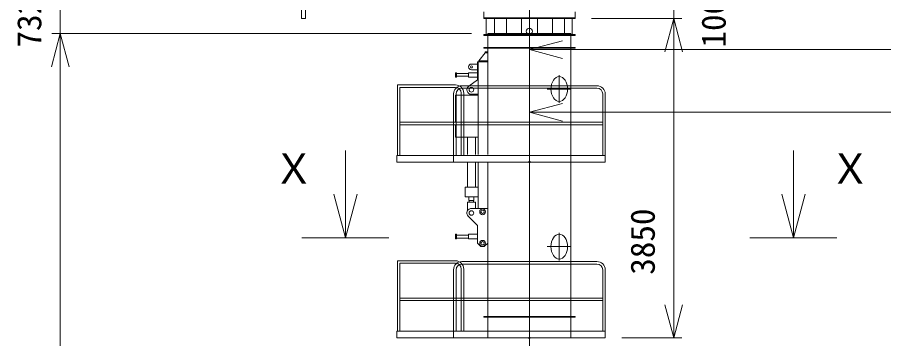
# Model space of a CAD drawing. Units: millimetres, scale not verified. Extents: x -17622 to 17358, y -25032 to 27188.
# Drawn here: x -17622 to -7171, y 6367 to 10241 of the extents above; entities that cross this region are included whole.
import ezdxf
from ezdxf.enums import TextEntityAlignment as Align

# ---------------------------------------------------------------- set-up
doc = ezdxf.new("R2010")
doc.units = ezdxf.units.MM
doc.header["$LTSCALE"] = 60
doc.linetypes.add('CHAIN2', pattern=[12, 9, -1, 1, -1])
for name, color, linetype, lineweight in [('0-0_0', 7, 'Continuous', 18), ('0-3_05 寸法', 7, 'Continuous', 18), ('0-4_10 当社外形線', 3, 'Continuous', 18), ('0-5_12 当社中心線', 3, 'CHAIN2', 18), ('0-7_20 躯体・土木、外形線', 1, 'Continuous', 18)]:
    doc.layers.add(name, color=color, linetype=linetype, lineweight=lineweight)
doc.styles.add('ＭＳ ゴシック', font='')
doc.styles.get('ＭＳ ゴシック').set_extended_font_data('MS Gothic')

msp = doc.modelspace()

# ---------------------------------------------------------------- linework, layer by layer
at = {"layer": '0-0_0'}
for p, q in [((-13663.46, 7584.16), (-13663.46, 8634.16)), ((-8259.95, 7584.16), (-8259.95, 8634.16)), ((-13804.13, 8109.16), (-13663.46, 7584.16)), ((-13522.78, 8109.16), (-13663.46, 7584.16)), ((-8400.62, 8109.16), (-8259.95, 7584.16)), ((-8119.28, 8109.16), (-8259.95, 7584.16)), ((-13138.46, 7584.16), (-14188.46, 7584.16)), ((-7734.95, 7584.16), (-8784.95, 7584.16))]:
    msp.add_line(p, q, dxfattribs=at)
at = {"layer": '0-3_05 寸法'}
for p, q in [((-17104.05, 10776.63), (-17104.05, 10044.63)), ((-9703.63, 10326.63), (-9703.63, 9926.63)), ((-9703.63, 10326.63), (-9703.63, 10226.63)), ((-10694.18, 10226.63), (-9603.63, 10226.63)), ((-10694.18, 10226.63), (-9603.63, 10226.63)), ((-9703.63, 10226.63), (-9703.63, 9826.63)), ((-9703.63, 10226.63), (-9703.63, 9826.63)), ((-12144.19, 10044.63), (-17204.05, 10044.63)), ((-12144.19, 10044.63), (-17204.05, 10044.63)), ((-17104.05, 10044.63), (-17104.05, 9644.63)), ((-17104.05, 10044.63), (-17104.05, 9644.63)), ((-11444.19, 9851.71), (-11044.19, 9851.71)), ((-11444.19, 9844.63), (-11444.19, 9751.71)), ((-11444.18, 9844.63), (-11444.18, 8996.66)), ((-11044.19, 9851.71), (8155.96, 9851.71)), ((-9703.63, 9826.63), (-9703.63, 9426.63)), ((-9703.63, 9826.63), (-9703.63, 6776.63)), ((-17104.05, 9644.63), (-17104.05, 9244.63)), ((-17104.05, 9644.63), (-17104.05, -7195.38)), ((-11444.18, 9096.66), (-11044.18, 9096.66)), ((10155.62, 9096.66), (-11044.18, 9096.66)), ((-9703.63, 6376.63), (-9703.63, 6776.63)), ((-10329.19, 6376.63), (-9603.63, 6376.63))]:
    msp.add_line(p, q, dxfattribs=at)
for points in [[(-9810.81, 9826.63), (-9703.63, 10226.63), (-9596.45, 9826.63)], [(-9810.81, 9826.63), (-9703.63, 10226.63), (-9596.45, 9826.63)], [(-17211.23, 9644.63), (-17104.05, 10044.63), (-16996.87, 9644.63)], [(-17211.23, 9644.63), (-17104.05, 10044.63), (-16996.87, 9644.63)], [(-11044.19, 9744.53), (-11444.19, 9851.71), (-11044.19, 9958.89)], [(-11044.18, 8989.48), (-11444.18, 9096.66), (-11044.18, 9203.84)], [(-9596.45, 6776.63), (-9703.63, 6376.63), (-9810.81, 6776.63)]]:
    msp.add_lwpolyline(points, dxfattribs=at)
at = {"layer": '0-4_10 当社外形線'}
for p, q in [((-14194.18, 10566.63), (-14194.18, 10226.63)), ((-14144.18, 10532.34), (-14144.18, 10226.63)), ((-11994.18, 10306.13), (-11994.18, 10226.63)), ((-10894.18, 10306.13), (-10894.18, 10226.63)), ((-14194.18, 10226.63), (-14144.18, 10226.63)), ((-11994.18, 10234.62), (-10894.18, 10234.62)), ((-11994.18, 10226.63), (-10894.18, 10226.63)), ((-11964.21, 10034.62), (-11964.21, 10226.63)), ((-11865.51, 10034.62), (-11865.51, 10226.63)), ((-11719.18, 10034.62), (-11719.18, 10226.63)), ((-11540.29, 10034.62), (-11540.29, 10226.63)), ((-11348.09, 10034.62), (-11348.09, 10226.63)), ((-11167.48, 10034.62), (-11167.48, 10226.63)), ((-11020.26, 10034.62), (-11020.26, 10226.63)), ((-10927.35, 10034.62), (-10927.35, 10226.63)), ((-11994.18, 10034.62), (-11994.18, 10022.62)), ((-11944.19, 10044.63), (-11944.19, 9878.54)), ((-11944.19, 10044.63), (-10944.19, 10044.63)), ((-10944.19, 10044.63), (-10944.19, 9876.68)), ((-11994.18, 10022.62), (-10894.18, 10022.62)), ((-11994.18, 9876.62), (-11994.18, 9867.63)), ((-11994.18, 9867.63), (-10894.18, 9867.63)), ((-11979.18, 9824.62), (-11944.19, 9824.62)), ((-11944.19, 9865.95), (-11944.19, 8585.2)), ((-10944.19, 9867.52), (-10944.19, 6376.63)), ((-12054.18, 9717.63), (-11979.18, 9812.62)), ((-12144.19, 9677.62), (-12069.18, 9677.62)), ((-12069.18, 9702.62), (-11944.19, 9702.62)), ((-12064.18, 9702.62), (-12064.18, 8585.2)), ((-12325.18, 9573.14), (-12334.18, 9573.14)), ((-12334.18, 9546.64), (-12334.18, 9573.14)), ((-12334.18, 9546.64), (-12334.18, 9520.13)), ((-12325.18, 9520.13), (-12334.18, 9520.13)), ((-12325.18, 9546.64), (-12325.18, 9573.14)), ((-12325.18, 9546.64), (-12325.18, 9520.13)), ((-12324.56, 9563.15), (-12179.18, 9563.15)), ((-12324.56, 9530.12), (-12179.18, 9530.12)), ((-12069.18, 9573.14), (-12179.18, 9573.14)), ((-12179.18, 9546.64), (-12179.18, 9573.14)), ((-12179.18, 9546.64), (-12179.18, 9520.13)), ((-12069.18, 9520.13), (-12179.18, 9520.13)), ((-12144.19, 9607.62), (-12069.18, 9607.62)), ((-13037.14, 9426.62), (-12337.14, 9426.62)), ((-13037.14, 8577.91), (-13037.14, 9426.62)), ((-12259.18, 9416.63), (-10629.18, 9416.63)), ((-13007.13, 9396.64), (-12337.14, 9396.64)), ((-13007.13, 8580.53), (-13007.13, 9396.64)), ((-12359.18, 9316.63), (-12359.18, 8496.63)), ((-12334.18, 9302.63), (-12064.18, 9302.63)), ((-12334.18, 9302.63), (-12334.18, 8976.62)), ((-12329.18, 9316.63), (-12329.18, 8576.63)), ((-12267.14, 8577.91), (-12267.14, 9326.64)), ((-12259.18, 9386.63), (-10629.18, 9386.63)), ((-12237.14, 8577.91), (-12237.14, 9326.62)), ((-12144.19, 9312.63), (-12064.18, 9312.63)), ((-10559.18, 9316.63), (-10559.18, 8576.63)), ((-10529.18, 9316.63), (-10529.18, 8496.63)), ((-13007.13, 8976.62), (-12267.14, 8976.62)), ((-13007.13, 8946.64), (-12267.14, 8946.64)), ((-12334.18, 8946.64), (-12334.18, 8797.63)), ((-12329.18, 8976.63), (-10559.18, 8976.63)), ((-12329.18, 8946.63), (-10559.18, 8946.63)), ((-12334.18, 8797.63), (-12064.18, 8797.63)), ((-12191.69, 8797.63), (-12191.69, 8585.2)), ((-12096.69, 8797.63), (-12096.69, 8585.2)), ((-13044.19, 8576.63), (-11444.18, 8576.63)), ((-13044.19, 8576.63), (-13044.19, 8496.63)), ((-12359.18, 8576.63), (-10529.18, 8576.63)), ((-11444.18, 8576.63), (-11444.18, 8496.63)), ((-13044.19, 8496.63), (-11444.18, 8496.63)), ((-12359.18, 8496.63), (-10529.18, 8496.63)), ((-12191.69, 8496.63), (-12191.69, 8191.62)), ((-12096.69, 8496.63), (-12096.69, 8191.62)), ((-12064.18, 8496.63), (-12064.18, 7936.63)), ((-11944.19, 8496.63), (-11944.19, 6376.63)), ((-12219.18, 8191.62), (-12219.18, 8076.62)), ((-12219.18, 8191.62), (-12064.18, 8191.62)), ((-12219.18, 8076.62), (-12064.18, 8076.62)), ((-12114.19, 8076.62), (-12114.19, 8031.62)), ((-12191.69, 8011.63), (-12191.69, 7909.35)), ((-12169.19, 8031.62), (-12169.19, 8011.63)), ((-12119.19, 8031.62), (-12119.19, 8011.63)), ((-12069.18, 7731.62), (-12182.62, 7842.28)), ((-12144.19, 7936.63), (-11944.19, 7936.63)), ((-12069.18, 7731.62), (-12069.18, 7516.62)), ((-12334.18, 7625.13), (-12334.18, 7570.13)), ((-12325.18, 7625.13), (-12334.18, 7625.13)), ((-12325.18, 7570.13), (-12334.18, 7570.13)), ((-12325.18, 7625.13), (-12325.18, 7570.13)), ((-12324.56, 7615.12), (-12179.18, 7615.12)), ((-12324.56, 7580.13), (-12179.18, 7580.13)), ((-12179.18, 7625.13), (-12179.18, 7570.13)), ((-12069.18, 7625.13), (-12179.18, 7625.13)), ((-12069.18, 7570.13), (-12179.18, 7570.13)), ((-12029.18, 7476.62), (-12069.18, 7516.62)), ((-12029.18, 7476.62), (-11989.18, 7476.62)), ((-11989.18, 7476.62), (-11944.19, 7516.62)), ((-13037.14, 7306.62), (-12337.14, 7306.62)), ((-13037.14, 6457.91), (-13037.14, 7306.62)), ((-13007.13, 7276.63), (-12337.14, 7276.63)), ((-13007.13, 6460.52), (-13007.13, 7276.63)), ((-12259.19, 7296.63), (-10629.19, 7296.63)), ((-12259.19, 7266.63), (-10629.19, 7266.63)), ((-12359.19, 7196.63), (-12359.19, 6376.63)), ((-12329.19, 7196.63), (-12329.19, 6456.63)), ((-12267.14, 6457.91), (-12267.14, 7206.63)), ((-12237.14, 6457.91), (-12237.14, 7206.62)), ((-10559.19, 7196.63), (-10559.19, 6456.63)), ((-10529.19, 7196.63), (-10529.19, 6376.63)), ((-13007.13, 6856.62), (-12267.14, 6856.62)), ((-13007.13, 6826.63), (-12267.14, 6826.63)), ((-12329.19, 6856.63), (-10559.19, 6856.63)), ((-12329.19, 6826.63), (-10559.19, 6826.63)), ((-11994.18, 6635.62), (-11994.18, 6626.63)), ((-11994.18, 6626.63), (-10894.18, 6626.63)), ((-13044.19, 6456.63), (-11444.18, 6456.63)), ((-13044.19, 6456.63), (-13044.19, 6376.63)), ((-13044.19, 6376.63), (-11444.18, 6376.63)), ((-12359.19, 6456.63), (-10529.19, 6456.63)), ((-12359.19, 6376.63), (-10529.19, 6376.63)), ((-11944.19, 6376.63), (-10944.19, 6376.63)), ((-11463.81, 6376.63), (-11424.57, 6376.63)), ((-11444.19, 6357.01), (-11444.19, 6396.25)), ((-11444.18, 6456.63), (-11444.18, 6376.63))]:
    msp.add_line(p, q, dxfattribs=at)
for points in [[(-11994.18, 10034.62), (-10894.18, 10034.62), (-10894.18, 10022.62)], [(-11994.18, 9876.62), (-10894.18, 9876.62), (-10894.18, 9867.63)], [(-11979.18, 9824.62), (-11979.18, 9812.62), (-11944.19, 9812.62)], [(-12069.18, 9702.62), (-12069.18, 9546.64), (-12069.18, 9487.63), (-12175.83, 9412.61)], [(-12054.18, 9702.62), (-12054.18, 9717.63), (-11944.19, 9717.63)], [(-12174.18, 8076.62), (-12174.18, 8031.62), (-12114.19, 8031.62)], [(-12191.69, 8011.63), (-12096.69, 8011.63), (-12096.69, 7937.29)], [(-11994.18, 6635.62), (-10894.18, 6635.62), (-10894.18, 6626.63)]]:
    msp.add_lwpolyline(points, dxfattribs=at)
for centre, radius in [((-11444.18, 10072.12), 37.5), ((-12144.19, 9642.62), 12.5), ((-12144.19, 9367.62), 27.5), ((-12144.19, 7881.62), 27.5), ((-12009.18, 7896.63), 35), ((-12009.18, 7896.63), 20), ((-12009.18, 7516.62), 35), ((-12009.18, 7516.62), 20), ((-11444.19, 6376.63), 8.66)]:
    msp.add_circle(centre, radius, dxfattribs=at)
for centre, radius, start, end in [((-12144.19, 9642.62), 35, 90, 270), ((-12259.18, 9316.63), 100, 90, 180), ((-12337.14, 9326.62), 100, 0, 90), ((-12144.19, 9367.62), 55, 125.12295, 270), ((-10629.18, 9316.63), 100, 0, 90), ((-12337.14, 9326.64), 70, 0, 90), ((-12259.18, 9316.63), 70, 90, 180), ((-10629.18, 9316.63), 70, 0, 90), ((-12144.19, 7881.62), 55, 84.82983, 225.67257), ((-12259.19, 7196.63), 100, 90, 180), ((-12337.14, 7206.62), 100, 0, 90), ((-12337.14, 7206.63), 70, 0, 90), ((-12259.19, 7196.63), 70, 90, 180), ((-10629.19, 7196.63), 100, 0, 90), ((-10629.19, 7196.63), 70, 0, 90)]:
    msp.add_arc(centre, radius, start, end, dxfattribs=at)
for centre in [(-11084.19, 9376.63), (-11084.19, 7476.63)]:
    msp.add_ellipse(centre, major_axis=(0, -150), ratio=0.666667, dxfattribs=at)
at = {"layer": '0-5_12 当社中心線'}
for p, q in [((-11444.18, -8711.78), (-11444.18, 12652.46)), ((-11444.18, 9893.67), (-11444.18, 12157.1)), ((-11444.18, 6215.61), (-11444.18, 10521.81)), ((-11084.19, 9208.54), (-11084.19, 9542.98)), ((-10942.26, 9376.63), (-11232.02, 9376.63)), ((-11463.8, 8496.63), (-11424.56, 8496.63)), ((-11444.18, 8477.01), (-11444.18, 8516.25)), ((-11084.19, 7308.54), (-11084.19, 7642.98)), ((-10942.26, 7476.63), (-11232.02, 7476.63))]:
    msp.add_line(p, q, dxfattribs=at)
msp.add_circle((-11444.18, 8496.63), 8.66, dxfattribs=at)
at = {"layer": '0-7_20 躯体・土木、外形線'}
msp.add_line((-11444.18, 6376.63), (-10944.19, 6376.63), dxfattribs=at)

# ---------------------------------------------------------------- texts
at = {"layer": '0-0_0', "style": 'ＭＳ ゴシック'}
for p in [(-14537.16, 8124.39), (-7825, 8124.39)]:
    msp.add_text('Ｘ', height=366.6, dxfattribs=at).set_placement(p, align=Align.BOTTOM_LEFT)
at = {"layer": '0-3_05 寸法', "style": 'ＭＳ ゴシック'}
for s, p in [('732', (-17244.05, 9877.29)), ('100', (-8987.62, 9876.63)), ('3850', (-9843.63, 7137.86))]:
    msp.add_text(s, height=293.3, rotation=90, dxfattribs=at).set_placement(p, align=Align.BOTTOM_LEFT)

doc.saveas('drawing.dxf')
